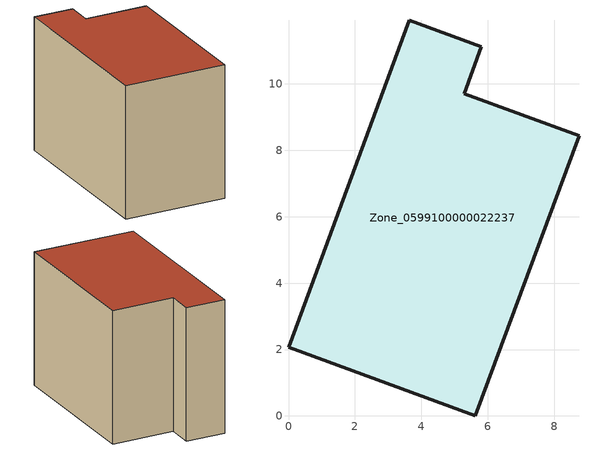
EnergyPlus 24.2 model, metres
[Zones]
Zone_0599100000022237
 floor ground (C_G): 0,2.07 3.63,11.92 5.81,11.12 5.29,9.71 8.75,8.44 5.63,0 z3.33
 wall outside (C_F): 3.63,11.92 0,2.07 5.63,0 8.75,8.44 5.29,9.71 5.81,11.12 3.63,11.92 z3.33:11.13
 roof outside (C_R): 0,2.07 5.63,0 8.75,8.44 5.29,9.71 5.81,11.12 3.63,11.92 z11.13
[BUILDING]
Pand.0599100000022237: North Axis=0; Terrain=City; Loads Convergence Tolerance Value=0.04; Temperature Convergence Tolerance Value=0.4; Solar Distribution=FullExterior; Maximum Number of Warmup Days=25; Minimum Number of Warmup Days=1
[Site:Location]
Rotterdam.The.Hague.AP_ZH_NLD Design_Conditions: Latitude=51.96; Longitude=4.45; Time Zone=1; Elevation=-4.5
[SITE:GROUNDTEMPERATURE:BUILDINGSURFACE]
18, 18, 18, 18, 18, 18, 18, 18, 18, 18, 18, 18
[MATERIAL] Thermal Absorptance=0.9; Solar Absorptance=0.7; Visible Absorptance=0.7
Name | Roughness | Thickness | Conductivity | Density | Specific Heat
G.TI.1946-1964 | MediumSmooth | 0.15 | 1 | 540 | 1210
F.TI.1946-1964 | Rough | 0.3 | 0.857143 | 1920 | 840
R.TI.1946-1964 | MediumRough | 0.2 | 0.277778 | 1500 | 1000
[CONSTRUCTION]
C_G: G.TI.1946-1964
C_F: F.TI.1946-1964
C_R: R.TI.1946-1964
[ZONE]
Zone_0599100000022237: Type=1; Multiplier=1; Ceiling Height=Autocalculate; Volume=Autocalculate; Floor Area=autocalculate; Part of Total Floor Area=Yes
[ZONEINFILTRATION:DESIGNFLOWRATE]
Infil_Zone_0599100000022237: Zone or ZoneList or Space or SpaceList=Zone_0599100000022237; Schedule=AlwaysOn; Design Flow Rate Calculation Method=Flow/Area; Flow Rate per Floor Area=0.003; Constant Term Coefficient=1; Temperature Term Coefficient=0; Velocity Term Coefficient=0; Velocity Squared Term Coefficient=0
[HVACTEMPLATE:ZONE:IDEALLOADSAIRSYSTEM]
Zone_0599100000022237: Maximum Heating Supply Air Temperature=50; Minimum Cooling Supply Air Temperature=13; Maximum Heating Supply Air Humidity Ratio=0.0156; Minimum Cooling Supply Air Humidity Ratio=0.0077; Heating Limit=NoLimit; Cooling Limit=NoLimit; Dehumidification Control Type=ConstantSensibleHeatRatio; Cooling Sensible Heat Ratio=0.7; Dehumidification Setpoint=60; Humidification Control Type=None; Humidification Setpoint=30; Outdoor Air Method=None; Outdoor Air Flow Rate per Person=0.00944; Outdoor Air Flow Rate per Zone Floor Area=0; Outdoor Air Flow Rate per Zone=0; Demand Controlled Ventilation Type=None; Outdoor Air Economizer Type=NoEconomizer; Heat Recovery Type=None; Sensible Heat Recovery Effectiveness=0.7; Latent Heat Recovery Effectiveness=0.65
[ZONECONTROL:THERMOSTAT]
ThermostatControl_Zone_0599100000022237: Zone or ZoneList=Zone_0599100000022237; Control Type Schedule=DualSetpointControlType; Control 1=Thermostat_Zone_0599100000022237; Temperature Difference Between Cutout And Setpoint=0
[THERMOSTATSETPOINT:DUALSETPOINT]
Thermostat_Zone_0599100000022237: Heating Setpoint Temperature Schedule=HeatingSetpoint_Zone_0599100000022237; Cooling Setpoint Temperature Schedule=CoolingSetpoint_Zone_0599100000022237
[SCHEDULE:COMPACT]
HeatingSetpoint_Zone_0599100000022237: Through: 12/31, For: AllDays, Until: 24:00, 21
CoolingSetpoint_Zone_0599100000022237: Through: 12/31, For: AllDays, Until: 24:00, 24
DualSetpointControlType: Through: 12/31, For: AllDays, Until: 24:00, 4
AlwaysOn: Through: 12/31, For: AllDays, Until: 24:00, 1
